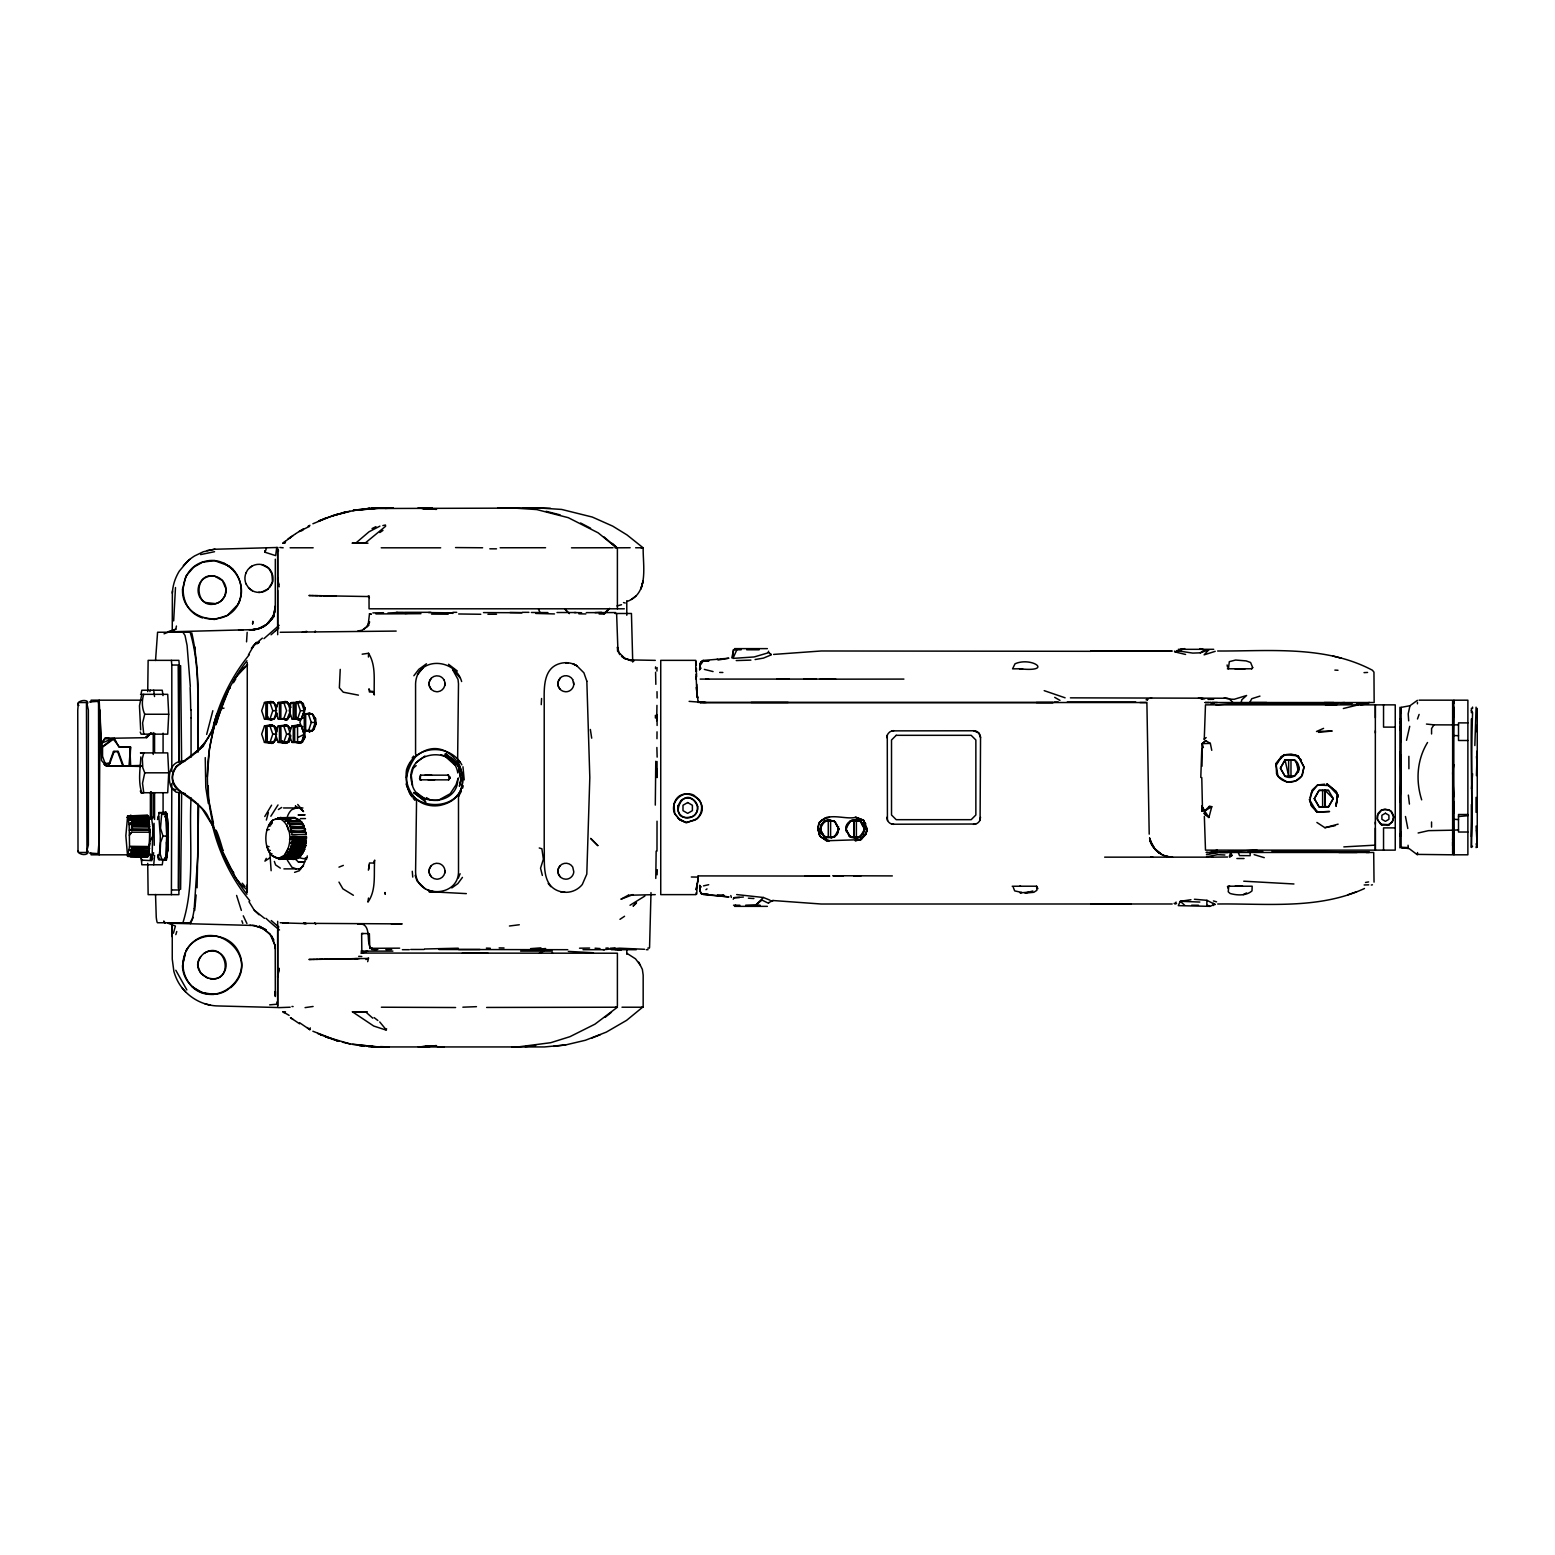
<?xml version="1.0" encoding="UTF-8"?>
<svg xmlns="http://www.w3.org/2000/svg" width="1555" height="1555" viewBox="0 0 1555 1555"><rect width="100%" height="100%" fill="white"/><g stroke="black" fill="none" stroke-linecap="round" stroke-linejoin="round"><path stroke-width="1.5" d="M102.552 747.041L101.794 743.096L104.826 738.742L114.448 738.431L102.552 747.041L102.552 756.333L105.099 763.388L104.321 764.516L105.993 765.76L141.019 766.44M150.388 818.571L150.388 792.214M150.835 818.513L150.835 792.098M198.068 804.032L197.757 856.747L194.22 908.567M247.264 884.737L247.264 892.453L247.264 662.547M277.684 921.318L277.684 1006.163L277.684 930.24M277.684 634.693L277.684 548.837L277.704 580.287L277.684 577.799M278.228 742.357L279.472 742.182L279.492 725.971L278.228 725.952L275.391 734.154L278.228 742.357L286.412 743.251L289.152 741.793L290.882 735.671M278.228 725.952L286.625 725.019L290.046 728.051L287.694 725.971L280.852 725.991L281.086 742.357L289.152 741.793L289.697 738.703L287.694 742.357L285.304 743.368L282.135 742.357L282.038 740.724L284.721 743.135M291.971 742.357L293.254 742.357L293.254 725.952L292.01 725.952L288.977 734.174L291.971 742.357L301.456 742.357L304.935 737.362L304.799 730.986L303.011 739.733M617.393 1006.163L617.393 953.215L360.838 953.06L366.999 951.116M1324.977 790.29L1324.957 806.462L1328.573 806.753L1333.257 798.609L1328.534 790.387L1319.029 790.426L1314.305 798.629L1319.048 806.773L1328.573 806.753L1333.218 798.512L1324.977 790.29L1324.957 806.792L1319.048 806.792L1314.305 798.629M1375.339 848.369L1375.339 850.138L1375.339 704.862L1375.339 717.73M1375.339 828.135L1375.339 847.825M1401.113 767.49L1401.113 755.322M1401.113 741.56L1401.113 721.403M1401.113 712.89L1401.113 707.37L1409.957 705.737L1417.402 700.333M1431.572 733.979L1431.572 728.518L1433.982 724.844L1452.642 724.902M1453.828 851.907L1453.828 849.147M1453.828 830.7L1452.642 839.195L1453.789 850.702L1452.642 851.265L1453.808 851.499C1453.536 803.546 1452.603 755.264 1453.789 707.972L1452.642 703.812L1453.808 703.132M1471.399 804.46L1471.399 847.397L1472.566 846.25M1477.25 842.791L1476.084 847.572L1477.25 846.97L1477.25 708.419M1476.414 775.595L1477.25 750.89M157.58 856.863L158.591 859.507L166.385 859.993L167.162 856.494L168.134 830.448L166.871 813.654L165.782 812.021L164.13 813.537L165.782 812.021M247.148 889.907L240.111 883.94L235.116 876.767L223.453 853.092M657.026 821.196L656.988 851.129M1375.339 822.09L1375.339 824.131M1453.828 702.86L1453.828 700.197L1467.881 700.178L1467.881 854.803L1453.828 854.803L1453.828 700.197M1471.399 718.876C1470.583 758.16 1472.585 797.462 1471.399 836.609M275.332 605.945L274.127 613.622M275.332 995.453L275.352 991.332L275.332 996.522L275.216 946.315M295.897 727.468L295.897 725.952L298.638 724.844L302.856 726.788M1453.828 854.803L1453.828 852.451M1452.642 845.92L1452.642 842.11M1476.084 707.175L1474.84 745.545M198.243 752.017C197.757 712.365 200.576 671.682 191.751 632.788M277.742 975.529L277.684 977.201L278.092 971.409M457.734 778.9C458.511 805.335 415.593 808.308 411.686 782.34C404.203 752.212 453.146 743.465 457.792 772.952M655.782 878.439L656.152 851.168M656.968 738.703L657.026 731.822M153.653 852.684L153.226 854.822L148.366 854.647L149.863 841.508L148.969 819.641M154.567 855.405L153.731 864.774M163.897 859.487L165.608 858.788L167.765 850.429L167.629 837.134L166.579 837.076L167.512 818.863L166.055 813.926M295.897 718.915L298.599 720.043L301.456 718.915L292.01 718.935L289.23 710.732L291.115 702.666L297.471 702.53L294.789 702.841L294.847 718.935L301.456 718.915L305.208 707.506L304.197 713.551M1250.181 852.47L1250.142 855.678L1239.49 855.58L1238.285 852.47M655.296 805.101L655.782 761.289M558.264 681.382L560.111 678.252A7.969 7.969 0 0 0 565.553 691.742L566.778 691.703A8.028 8.028 0 0 0 570.18 690.478A7.969 7.969 0 0 0 573.795 684.394L572.707 679.71M819.193 834.685L821.079 837.27L829.437 840.75L826.521 840.75L819.854 835.949L817.736 828.31A11.76 11.76 0 0 1 818.824 824.053C825.88 810.816 844.618 820.126 855.95 817.327L863.569 820.224L866.951 828.407L865.921 834.219L860.809 839.661L826.521 840.75L819.854 835.949L817.736 828.31M1374.037 882.132L1373.706 852.47L1230.763 852.47L1229.364 856.183L1231.968 855.503L1230.763 852.47M1202.015 766.226L1201.957 743.931M1417.421 703.832L1417.441 702.296M573.795 684.394L573.62 681.965M154.256 845.279L154.042 823.295M371.198 614.05L369.507 613.739L368.224 624.546L369.624 621.825L366.727 626.821L362.198 630.164L357.747 631.077M655.51 668.728L655.569 666.881M1194.415 899.256L1206.933 900.326L1206.836 905.36L1209.946 906.351L1214.921 904.291M271.134 870.722L269.929 853.656M277.684 977.201L279.239 968.337L277.762 975.16M459.988 761.697L457.753 761.017C486.443 823.781 375.105 815.345 415.341 757.013C451.805 724.611 487.162 795.519 439.909 805.412A29.37 29.37 0 0 1 427.858 805.062C412.444 801.739 404.047 784.517 406.555 769.667C414.33 744.806 449.764 742.785 461.854 764.885M86.963 850.235L86.458 702.53L78.411 702.53L77.75 710.032L78.003 851.11L78.411 852.47L86.458 852.47L88.363 844.968L88.363 710.032L87.099 704.337C90.909 698.953 77.458 699.4 77.867 704.668L78.897 705.445M649.562 947.423L651.001 892.609M696.796 893.97L697.068 883.765L696.97 887.244M151.749 819.193L151.399 817.327L152.857 826.91L152.215 853.015M656.696 720.704L656.949 705.387M699.964 885.903L699.808 890.976L701.713 893.989L728.984 896.924L703.56 894.572L701.208 893.6L699.789 890.218L699.653 885.242L700.858 886.933M696.135 892.784L696.018 894.417M700.858 668.125L699.653 669.466L699.847 663.519L702.724 660.486L717.477 659.262M207.359 776.723L209.4 749.18L213.774 728.012M368.438 657.026L368.554 653.275L362.159 654.189M655.841 684.336L655.588 672.265M603.748 536.747L617.296 548.371L598.17 532.84L568.275 517.679L536.747 509.574L514.102 508.057M657.085 874.785L657.279 869.673M1200.79 777.5L1201.782 748.888M449.92 778.219L448.093 775.148L449.92 778.219L448.598 779.832M152.72 854.511L151.787 860.673L141.602 860.109L141 856.63M1471.399 847.397C1472.216 802.905 1471.049 757.382 1472.566 712.618L1471.399 710.46M697.009 697.418L696.057 674.19M656.91 671.099L657.085 667.562M149.824 843.315L147.608 856.961L127.588 856.339L125.858 835.735L127.646 815.811L148.366 815.947L149.902 832.197L149.027 846.639L129.531 846.523L127.588 856.339L148.308 856.261L146.695 855.114M140.553 694.327L167.707 694.327L168.718 714.25L167.707 734.154L141.116 734.154L140.242 732.036M141.738 752.892L140.533 752.892L167.707 752.892L168.718 772.816L167.707 792.72L141.058 792.72L140.319 791.009M165.141 817.327L167.026 816.628L165.86 816.608L165.549 812.643L158.649 812.643L165.549 812.643L166.735 836.065L165.549 859.507L164.325 859.507M173.674 620.912L175.482 587.518M541.237 704.648L541.568 698.487M854.025 821.176L850.468 820.846L859.934 820.846L862.811 823.781L864.677 829.048L859.934 837.231L854.025 837.251L854.025 820.846L854.025 837.251L849.263 836.201L845.745 829.048C845.92 816.764 864.58 817.133 864.677 829.048L863.297 833.538L859.934 837.231L856.844 838.359L850.468 837.251L845.745 829.048L850.468 820.846L855.133 819.641L860.537 821.234L864.386 827.532L863.297 833.538L856.844 838.359L849.263 836.201M202.791 617.996C175.851 609.774 176.998 568.45 204.288 561.569C228.507 554.377 250.413 583.047 237.76 604.642L227.341 615.488L214.454 619.473L205.124 618.287M846.27 831.575L846.6 825.705L851.304 820.36M163.003 859.507L162.264 864.774L141.816 864.774L141 855.405M168.037 848.486L167.299 817.327M150.718 853.987L150.33 859.993L152.565 858.652L151.768 854.317M167.629 837.134L167.162 856.494L165.608 858.788L166.385 859.993L165.433 859.215M246.545 641.846L247.167 632.321M165.821 855.697L165.549 859.507L158.591 859.507M696.115 889.382L698.234 878.167M132.233 848.738L132.117 850.332L128.909 849.905L148.794 850.352L132.117 850.332L131.475 848.272L149.572 848.291L131.475 848.272M148.794 850.352L148.911 848.719M196.124 894.941L194.686 910.511M165.86 856.455L164.869 859.915L167.162 856.494M297.569 718.935L300.426 710.732L297.549 702.53L294.789 702.841M1471.438 788.851L1472.585 773.768M443.836 679.691A7.989 7.989 0 0 0 440.259 676.503L439.113 676.095A7.969 7.969 0 0 0 429.122 682.567L429.122 684.997M444.749 873.035L444.944 870.606A7.969 7.969 0 0 0 440.24 863.958L439.113 863.53A7.969 7.969 0 0 0 429.122 870.003L429.122 872.433M557.992 682.567L557.992 684.997M557.992 870.003L557.992 872.433M975.704 824.014L892.395 824.228A7.056 7.056 0 0 1 887.419 820.204L887.283 735.146M980.544 817.327L979.786 820.515M172.313 593.194L172.488 590.958M178.281 888.333L178.825 793.186M733.202 655.413L733.338 649.776L741.171 649.776M171.4 894.65L171.808 783.545M179.291 793.225L178.883 894.65L148.133 894.65L147.725 863.355M1090.658 651.312L821.234 650.981L773.613 654.422M306.354 840.905L292.651 841.022L292.437 843.082L291.699 840.905L306.354 840.905L306.005 843.082L289.91 842.966L306.141 842.966M1336.348 803.605L1336.075 806.384L1337.728 794.935L1336.27 791.631L1327.037 783.895L1337.728 794.935L1336.348 803.605L1337.728 794.935M306.005 843.082L306.199 841.022M229.946 688.36L230.082 686.902L218.497 712.637M368.399 870.159L369.487 863.006L373.414 863.025L374.697 860.129C373.55 874.046 376.563 889.985 367.932 902.114L368.477 898.051M131.65 854.453L128.482 853.812L148.503 853.229L149.319 851.382L131.223 851.363L131.825 853.229L131.223 851.363M420.666 775.168L420.122 779.813L421.308 779.852L419.597 778.511L420.472 775.148L431.649 775.148M1399.928 801.855C1400.958 785.392 1401.036 768.637 1399.928 752.328M700.469 664.763L700.839 661.827L703.482 660.428M90.598 702.219L91.123 700.178L141.194 700.178M141.213 693.141L141.816 690.226L162.264 690.226L163.003 695.59M1202.209 809.339L1201.957 811.166L1204.678 810.991L1211.773 806.715L1209.246 806.423L1204.678 810.991L1205.397 814.839L1208.896 817.502L1211.773 806.715L1209.246 806.423M695.765 671.741L695.707 660.35L660.739 660.35L660.739 894.63L695.882 894.63M1453.828 764.632L1452.642 773.01L1453.769 796.782M182.81 963.575L185.22 952.962M406.36 777.597L407.585 769.297L410.714 762.475M237.76 604.642C244.329 592.455 241.297 576.205 230.704 567.245M444.749 685.6L444.944 683.17A7.969 7.969 0 0 0 443.836 679.71M167.143 853.656L167.61 850.604M309.892 731.686L306.918 730.636L309.387 731.705L312.477 730.636C316.17 726.185 316.637 714.017 309.328 713.22L303.011 714.25L299.862 722.375L302.992 730.636L312.477 730.636L314.052 729.256L316.054 723.814L315.626 718.838L312.419 714.037L309.076 714.464M88.169 851.149C88.849 856.105 78.761 855.289 78.003 851.11M276.362 732.424L275.935 727.507L273.913 725.952L271.289 724.708L264.486 725.952L261.668 734.154L264.447 742.357L272.63 743.309L276.576 739.266L271.328 743.387L268.354 742.357M696.154 889.81L698.234 879.702M293.254 742.357L297.588 742.357L297.549 725.952L294.634 726.593L294.711 742.357M303.4 715.494L304.255 710.732L301.631 703.035M838.514 826.56L837.115 834.394L834.18 837.231L826.385 837.776L820.768 832.819L819.971 829.048L821.332 824.442L824.694 820.846L828.29 819.641L835.327 821.856L838.903 829.048L837.115 834.394L831.128 838.145M866.951 828.407L865.921 834.219L860.809 839.661L855.211 840.75L861.548 839M147.764 855.814L147.22 856.883L148.677 855.464L130.562 855.464L148.172 855.367L149.008 853.812M259.666 628.337L252.513 629.639L167.668 631.874L175.812 629.211L176.434 626.024M161.778 812.643L160.515 828.193L162.964 836.065L160.593 842.48L160.048 853.54L161.798 859.507M340.234 669.389L339.359 687.815L343.247 692.189L358.428 695.143M1324.666 784.167L1317.59 784.983L1312.595 789.687L1309.796 800.125L1311.565 805.995L1316.813 812.04L1329.467 811.516L1316.813 812.04L1309.368 799.406L1311.565 805.995L1317.901 811.924M141.777 694.327L139.464 705.834L140.669 729.878M817.697 830.487L819.33 822.44L821.973 820.029M367.155 1011.8L352.441 1011.8L373.705 1026.028L385.64 1029.935L386.651 1028.866M143.76 752.892L142.321 758.665L142.788 767.723L144.751 772.816L142.516 783.273L143.74 792.72L141.058 792.72M284.04 858.457L285.206 857.757L283.01 857.116C292.573 846.775 293.001 824.655 278.928 818.086L272.747 820.185C260.948 829.69 264.214 863.219 283.01 857.116L299.182 857.077L297.608 858.477L284.04 858.457L283.321 857.796L298.754 857.738M140.844 756.935C140.261 768.792 137.967 781.018 141.738 792.72M305.344 846.97L305.791 845.026L291.154 845.026L290.688 846.989L305.344 846.97L290.688 846.989L305.266 846.756L305.791 845.026M1406.517 740.336L1409.724 726.321M731.802 657.862L733.649 649.854M185.453 953.001L182.499 965.733C182.713 988.377 210.78 1002.839 228.779 988.844M291.601 847.242L292.068 845.298L305.616 845.279M149.902 691.586L150.33 690.226M182.557 589.909L185.959 576.03L193.734 567.167L202.48 562.21L214.415 560.616L229.44 566.078M277.159 1001.828L276.576 1004.238L269.676 1004.86M1204.542 738.411L1204.25 739.577L1205.475 704.862L1395.243 704.862L1395.243 850.138L1205.494 850.138L1204.348 816.356M193.15 917.45L190.449 923.651M1235.175 886.214L1252.164 886.214L1252.008 890.898C1246.177 896.01 1237.236 895.447 1230.141 893.503L1228.236 891.793L1228.761 886.214L1242.581 886.214M143.74 694.327C141.641 700.761 141.894 708.069 144.732 714.25L142.594 722.9L143.74 734.154M276.051 713.181L273.913 718.915L271.522 719.946L264.447 718.935L261.668 710.732L264.467 702.53L273.738 702.53L270.939 701.48L264.467 702.53M148.191 815.811L146.734 816.783M167.765 850.429L167.746 842.577M306.374 859.623L307.307 855.891M1241.143 702.53L1241.842 699.731L1246.605 695.493L1234.184 699.303L1229.694 699.128L1232.921 702.53M367.68 961.67L368.613 957.977M462.632 788.132L463.215 785.761M1419.093 700.158L1452.642 700.178L1452.642 854.803L1417.48 854.395M211.927 731.725C218.303 703.696 231.054 677.086 249.247 654.791M206.66 734.427L212.841 710.713M166.463 842.246L166.813 846.309L168.115 841.333M299.571 1022.704L309.814 1029.682L310.281 1027.874M691.314 877.001L697.923 877.078L698.234 875.912L829.729 876.068L804.771 875.893M266.352 820.049L268.354 812.565M265.886 702.53L265.866 718.604L264.447 718.935M157.502 819.543L159.407 812.643M173.402 933.233L175.404 926.061L167.785 923.145L254.554 925.497L266.158 929.89L259.199 926.08L269.987 933.875L275.138 945.732L271.561 936.032L263.767 928.568M213.793 724.163L216.825 713.978M175.832 934.633L176.765 931.503M1401.113 831.711L1399.928 835.56L1401.113 836.221L1399.928 835.735L1401.113 834.549M131.592 826.249L149.708 826.249L131.592 826.249L132.272 824.072L149.61 824.461L129.065 824.461L127.646 815.811L148.366 815.947M1409.957 705.737L1408.208 713.823L1408.694 720.84M305.732 858.263L303.75 864.463L299.318 870.722L294.575 872.355M157.949 817.327L158.843 816.394L160.282 835.871A19.301 1.672 -90 0 1 159.154 854.822L158.435 856.066L157.949 854.822M1310.01 797.462L1312.595 789.687M301.456 742.357L304.158 734.329L301.592 726.341L304.935 737.362L302.506 742.182L300.173 743.329L295.897 742.357L301.456 742.357L297.588 742.357M288.511 854.22L289.405 852.762L287.694 853.734L302.292 853.851L303.264 852.276L286.995 852.257L303.264 852.276M458.317 777.928L456.023 784.828L450.192 793.73L438.082 800.417L430.929 800.222L426.323 797.618M278.539 550.937L276.751 547.496L275.643 555.621L265.05 552.258L266.43 548.235M150.796 819.116L151.399 817.327L153.498 817.6M273.913 742.357L267.305 742.357L267.091 726.029L269.929 725.952L272.786 734.154L270.026 742.357L273.913 742.357L276.012 736.215M290.26 711.335L286.625 720.159L282.893 718.429M289.774 736.195L287.694 742.357L281.086 742.357M306.918 714.25L309.328 713.22L312.458 714.25L305.655 714.114L305.655 730.636L308.59 730.636L311.292 722.434L315.237 722.492L312.477 730.636L302.992 730.636M130.542 856.883L147.978 856.144L129.843 856.183L147.608 856.961M273.816 614.536L274.982 611.115C272.494 622.214 261.998 630.028 250.744 629.989L256.303 629.231M220.11 708.925L215.97 724.747L222.715 703.56L220.11 708.925L223.998 708.147M131.3 856.144L128.735 855.969M215.542 723.891L227.633 692.403M1417.48 718.974L1419.112 714.425M109.919 761.25L113.476 751.512L118.277 751.493L123.448 765.779L129.862 765.76L130.562 747.08L118.841 747.022L114.448 738.431M105.099 763.388L109.822 763.388L114.137 751.493M699.633 669.913L700.839 661.827M289.405 850.624L290.066 848.875L304.741 848.875L303.828 851.013L289.405 850.624L304.041 850.624M303.828 851.013L304.741 848.875L290.066 848.875M369.138 865.027L368.71 869.148M429.394 681.382L431.26 678.252M429.394 868.817L431.26 865.688M558.264 868.817L560.111 865.688A8.028 8.028 0 0 1 572.726 867.049L573.795 871.83A7.969 7.969 0 0 1 570.18 877.895A8.028 8.028 0 0 1 566.778 879.139L565.553 879.178A7.969 7.969 0 0 1 560.13 865.688M290.28 850.993L290.804 849.691L304.527 849.244M768.17 652.323L768.637 651.195M458.317 878.07L460.125 873.716M449.978 776.781L448.695 779.852L428.15 779.852M248.411 654.869L253.795 645.558L262.348 638.114M273.214 615.955L275.293 607.461L275.332 559.197M736.817 649.815L732.988 658.387L754.194 656.949L768.773 652.653M267.363 702.53L267.305 718.935L273.913 718.915L268.354 718.915L267.888 716.641M187.533 948.764C179.155 961.729 182.829 979.047 194.414 988.825C217.506 1006.299 251.171 979.397 239.178 953.196C229.946 931.212 197.116 930.046 185.959 950.883C209.536 910.997 265.536 957.88 230.548 987.794M1427.529 742.493C1416.916 759.734 1415.594 780.785 1421.678 799.853M213.074 728.654L203.277 746.147L195.833 752.581L204.502 743.193M273.214 615.955L266.566 624.488L257.061 629.289L263.475 626.898L268.898 622.641L266.702 624.391M180.613 889.382L181.624 793.186M266.274 858.341L264.933 861.14L269.831 857.855M281.96 703.035L285.07 701.402L287.694 702.53L290.921 707.428L286.314 701.538L289.677 704.162M643.109 1006.804L626.587 1020.352L606.275 1032.131L585.419 1040.256L565.67 1044.921L544.503 1046.943L378.817 1046.943L352.596 1044.416M245.982 572.881L247.556 570.082A14.034 14.034 0 0 1 251.016 566.778L252.377 565.923A14.034 14.034 0 0 1 266.216 566.331L268.063 567.633A14.928 14.928 0 0 1 271.853 572.745L272.494 582.075L268.238 588.917A14.034 14.034 0 0 1 248.606 587.829L245.982 583.825M277.315 713.259L274.73 718.507L270.9 719.81M89.665 701.946L98.004 701.363L98.548 703.851L98.762 844.968L98.004 853.637L89.549 853.054M283.904 702.316L278.209 702.53L275.449 710.732L278.209 718.935L287.694 718.915L289.794 714.853L287.694 718.915L284.837 720.043M461.388 791.203L458.492 796.471L458.511 871.228C458.9 898.187 415.302 898.712 415.593 871.208L416.565 799.328M270.026 702.53L272.766 710.713L270.026 718.915L267.305 718.935M109.219 763.213L104.321 764.516L107.878 765.779L109.822 763.388M1285.033 760.006L1288.648 775.848L1285.091 776.334L1280.348 768.131L1285.091 759.89L1294.557 759.928C1304.373 766.421 1295.704 781.757 1285.071 776.314L1280.426 768.248L1285.091 759.89L1294.557 759.928L1299.28 768.131L1298.347 771.98L1296.598 762.514M279.492 725.971L283.71 725.952L286.606 734.154L283.768 742.357L279.472 742.182M177.212 765.76C158.668 790.62 201.023 797.734 208.467 817.6A70.169 70.169 0 0 1 213.191 826.716M695.765 662.935L696.193 661.478M1299.203 767.976L1294.576 776.275L1290.98 775.653M461.641 681.537C454.993 657.804 416.682 656.191 415.574 683.772L415.574 754.02L416.857 755.438M272.3 617.743L273.544 615.527L271.27 619.415M149.863 841.508L153.051 835.812M288.258 848.35L284.39 855.231L278.287 858.671L272.144 855.814L274.788 856.786M1314.383 798.667L1319.048 790.348L1328.534 790.387M286.412 856.727L299.979 856.747L301.359 855.036L285.459 855.036L287.461 855.639L286.412 856.727L285.615 856.144L300.309 856.144M733.202 899.237L734.096 897.682L743.387 897.041M819.971 829.048L824.694 820.846L834.16 820.846L838.903 829.048L834.18 837.231L824.694 837.251L819.971 829.048L822.828 833.985M271.114 824.597L272.3 822.614L270.453 823.1M302.292 853.851L287.694 853.734L302.972 852.743M1276.227 765.274L1281.359 756.702L1284.469 754.661L1298.114 755.847L1303.906 766.809L1302.449 774.759C1297.084 784.886 1281.009 784.303 1276.577 773.554L1275.975 763.602L1281.359 756.702L1286.354 754.544L1291.117 754.078L1298.114 755.847L1304.062 767.198L1301.729 776.042L1295.626 781.057L1287.112 782.184L1277.957 776.353L1276.577 773.554M264.778 816.511L271.581 805.179M457.617 759.987L458.492 683.792L458.025 679.457L452.602 669.602M232.803 682.062L241.025 669.875L247.556 665.015M270.842 816.239L278.015 804.946M301.359 855.036L299.979 856.747M151.321 732.988L146.617 737.673L104.768 738.372L101.308 743.97L99.17 700.178M233.425 682.723L235.757 678.952M459.308 795.11L458.492 796.471L457.267 795.344M314.693 725.991L316.054 723.814L312.691 714.853M200.712 956.675C188.408 972.458 216.806 988.805 224.697 971.136A14.034 14.034 0 0 0 224.697 958.735C221.238 951.232 210.839 948.472 204.133 953.332M297.608 858.477L299.182 857.077M699.653 669.466L700.664 668.086M1245.147 668.786L1228.411 668.786L1229.325 661.672L1235.584 660.039L1246.119 660.894L1250.589 662.488L1252.689 667.581L1251.833 668.786L1234.923 668.786M239.606 601.027C228.274 631.233 179.777 620.348 182.654 588.218M295.081 859.312L296.791 858.321L295.081 859.312L278.384 858.535L293.72 859.371L292.495 859.254M462.438 877.389L457.889 883.551L451.805 887.944M269.695 587.401L271.542 584.563A14.034 14.034 0 0 0 272.63 575.175L268.782 568.275L261.726 564.582M860.809 839.661L867.146 831.284L863.569 820.224L855.95 817.327M235.174 677.902L247.401 664.86M413.863 675.745L418.8 669.369L426.459 663.791M269.015 825.005L272.747 820.185M412.172 757.926L413.688 756.08M1311.234 792.856L1317.59 784.983L1328.806 785.547L1336.27 791.631L1337.786 797.385M149.902 832.197L131.806 832.197L129.376 835.191L129.531 846.523L149.027 846.639M627.345 601.377C648.96 593.524 642.973 566.253 643.167 548.837M309.814 1029.682L307.21 1027.525M837.951 832.683L834.18 837.231L830.603 837.193L830.603 820.846L828.271 820.846L828.271 837.251M269.967 621.145L274.185 616.149L269.423 621.786M421.619 669.428L417.42 674.404L423.349 667.503M286.625 720.159L290.416 715.767M277.568 818.513L280.755 817.425L286.625 820.301L300.659 821.021L294.381 818.086L277.568 818.513L283.535 818.999M608.88 608.744L604.778 613.428L609.716 608.355M1251.62 668.786L1252.689 667.581M616.635 614.108L617.957 651.137M1389.295 824.714L1393.008 820.632L1393.61 816.336L1392.094 812.371L1388.673 809.708L1381.831 809.883L1377.322 815.423L1377.536 820.01L1381.89 825.083L1389.295 824.714L1380.626 824.208L1377.205 818.882L1378.06 813.421L1381.034 810.272L1385.038 809.008L1390.85 810.835L1393.766 817.289L1392.094 822.187L1387.293 825.452M1176.494 650.631L1192.743 653.1L1200.324 652.828L1204.717 649.815L1208.799 649.815L1204.114 654.849L1215.213 651.331M1284.469 754.661L1275.975 763.602L1277.957 776.353M314.693 631.835L315.51 631.155A24.433 5.034 -89.4 0 0 314.771 631.971M1176.066 902.094L1175.016 903.96M130.795 815.112L129.901 815.889L147.492 815.092M770.017 900.17L763.35 897.488L756.002 904.777L745.72 905.204M183.315 565.592L189.71 559.392M195.833 752.581L197.952 750.599M603.904 613.661L608.374 609.463M263.942 638.658L279.123 625.324M148.172 855.367L128.307 854.764L131.475 855.367M130.639 816.919L148.055 816.258L130.639 816.919L148.911 817.697L148.055 816.258M416.176 765.604L413.086 768.384L411.259 775.498L412.561 785.314M1204.464 739.091L1206.155 737.575M130.795 817.697L148.23 817.036M285.012 543.2L282.952 543.2L285.168 541.393L285.401 542.384M364.181 629.036L368.924 624.916L366.727 626.821M699.789 664.704L702.491 662.391M382.86 525.571L385.446 525.007L385.601 526.29L365.017 543.2L352.091 543.181L355.667 543.2L369.021 531.791L379.906 526.134M770.95 901.142L773.107 900.481L768.831 902.561M203.277 746.147L175.734 767.373M517.873 1046.943L550.723 1042.705L569.985 1036.66L594.924 1024.181L617.393 1007.232L615.547 1007.232M357.786 923.923C374.25 921.94 364.103 947.306 372.403 948.278M101.93 747.041L112.912 738.625L119.521 747.041L130.562 747.08L129.007 765.779L139.814 765.488M275.76 630.553L278.85 628.026M605.089 1017.378L611.465 1012.247M1211.753 750.326L1210.334 743.387L1205.766 740.705L1202.112 743.659L1203.395 747.566M145.606 737.128L150.796 732.988L146.617 737.673M282.952 543.2L290.396 537.389M416.274 762.63L424.865 756.022M1229.675 857.252L1231.968 855.503M631.369 599.394L635.995 595.915M1205.766 740.705L1202.112 743.659L1210.334 743.387M289.385 538.166L295.489 533.832M99.17 854.822L100.025 710.032L101.503 760.434L105.993 765.76L141.427 765.779M287.733 539.391L290.493 537.33M299.007 869.323L303.478 866.018M265.983 624.954L260.346 628.084M268.432 588.742L261.726 592.125M707.02 888.916L705.931 889.674M290.182 537.544L293.02 535.523M630.008 905.263L644.859 896.049M379.867 532.529L382.977 530.391M365.969 959.552L367.991 958.172M819.33 822.44L826.988 817.327M619.959 919.335L624.566 916.264M1211.52 851.09L1217.04 851.382L1209.557 852.47M287.967 823.567L302.661 823.567L287.967 823.567L287.85 821.701L301.398 821.681L302.35 823.042M132.02 820.768L149.358 821.254L132.02 820.768L132.136 822.284L130.27 822.77L149.494 822.77L132.136 822.284M278.403 809.533L281.63 807.473M275.682 728.965L273.913 725.952L268.354 725.952L271.289 724.708L275.935 727.507L277.043 731.744M295.839 533.598L303.594 528.739M164.713 816.394L166.56 815.248L165.005 814.567M369.779 948.336L399.635 948.161M309.931 525.279L308.182 526.193L309.29 526.426M309.387 731.705L314.052 729.256M302.311 632.205L306.704 631.369L305.946 632.321M1229.713 886.214L1227.478 886.408L1228.217 888.488M1211.17 704.065L1213.891 703.365M361.81 953.215L367.602 951.116M1243.261 894.63L1246.546 892.939M298.502 737.206L304.158 734.329M296.305 717.613L298.599 720.043L303.517 717.594M204.58 953.021C226.136 939.92 235.097 982.06 210.081 978.853M372.053 528.564L375.96 526.659M289.735 824.694L289.638 826.774C309.698 828.718 308.084 822.653 289.735 824.694L290.493 826.346L304.275 826.774M312.885 523.763L332.284 515.813L355.104 510.157M539.313 953.215L543.881 951.116M628.492 895.077L620.912 899.237L633.099 894.572M175.812 629.211L164.053 633.818M703.501 885.884L708.691 884.698M1323.577 728.362L1316.521 731.472L1332.168 731.005L1318.64 732.366M321.788 519.739L318.406 521.178M275.274 819.019L291.057 819.038M286.625 820.301L284.934 821.021L289.424 821.021M101.794 743.096L111.902 738.858M309.523 526.348L299.124 531.48L302.856 530.255M1216.01 704.881C1258.306 701.169 1301.904 705.853 1344.57 702.53M1217.701 903.999C1266.586 903.377 1318.582 909.733 1364.474 888.508M338.971 867.146L343.344 865.396M591.619 1038.137L600.405 1034.678M182.907 922.756C195.269 883.512 188.835 838.903 191.071 797.871M824.461 818.474L829.437 817.327M325.189 518.359L342.353 512.858M128.599 816.161L148.561 816.317L128.015 816.317L131.184 815.636M313.099 1006.474L305.072 1007.621M278.598 1007.64L290.163 1007.212M1146.074 699.75L1148.368 698.934M1200.324 652.828L1208.799 649.815M1348.01 894.708L1356.699 891.715M290.843 830.487L291.213 828.29L290.843 830.487C310.553 832.858 310.067 826.113 291.213 828.29M1149.203 834.141L1146.89 702.53L699.867 702.53L1053.104 702.53L1036.33 702.53M278.209 718.935L283.71 718.935L286.606 710.732L283.807 702.53L280.852 702.549L280.852 718.915L283.71 718.935L280.852 718.915M1259.958 696.115L1251.794 698.7L1249.637 702.53L1266.781 702.53M332.284 515.813L349.875 511.128M292.01 725.952L299.687 724.786M335.608 514.744L337.299 514.239M1360.314 704.881L1368.108 703.735M1177.329 651.001L1182.092 649.582M108.617 737.673L104.768 738.372M617.024 605.945L621.514 604.72M1231.774 852.47L1218.226 852.49L1206.447 854.706M1019.711 886.214L1036.582 886.214L1036.893 890.296L1033.822 892.298L1024.998 893.114L1032.85 890.996M1316.891 822.459L1324.918 827.707L1338.116 824.15M1213.133 851.246L1217.332 850.138M717.982 660.02L728.867 658.212L721.442 658.873M1343.345 708.516L1358.195 704.862M346.279 511.906L342.703 512.761L347.445 511.634M397.516 612.514L387.914 613.039M286.295 858.321L280.891 858.613L296.286 859.001M268.86 826.21L270.551 825.822M294.634 726.593L297.471 725.952L293.254 725.952M739.577 897.488L734.096 897.682M1418.121 832.994L1428.52 830.642L1452.642 830.195M720.315 895.952L723.911 895.194L717.38 894.844M200.614 554.591L214.551 551.695M622 1007.212L643.167 1007.232M1324.918 827.707L1335.22 825.647M1178.282 649.349L1213.697 649.31M1371.277 885.028L1372.443 884.795M207.087 550.567L215.018 549.207M126.927 817.386L130.056 816.783M132.447 827.921L131.223 828.154L149.144 827.921L149.844 830.137L129.318 830.156L129.065 824.461L132.272 824.072L132.369 825.861M824.694 837.251L828.271 836.571M352.441 1011.8L366.63 1011.8M1365.523 882.463L1368.614 881.918M755.108 659.534L763.466 658.095L771.183 654.888L770.755 653.78M357.106 509.826L353.471 510.429L378.468 508.057L357.106 509.826L369.779 508.427L362.956 509.049M421.794 1046.943L429.685 1046.729L418.256 1046.943L435.925 1045.679L430.774 1046.282L434.564 1045.854M352.596 510.584L380.431 508.057M300.387 818.591L305.48 818.571M1190.936 899.723L1180.264 901.297L1178.282 905.632L1209.946 906.351M372.85 612.903L383.541 612.709M1356.563 703.735L1369.78 702.53M701.713 893.989L703.987 893.678M278.228 817.775L294.4 817.444L300.173 820.301M644.586 949.289L619.512 948.181L605.711 949.502M250.744 629.989L254.495 629.503L252.513 629.639M428.15 1046.496L425.156 1046.709L435.342 1045.757M1180.614 649.154L1184.735 648.629M509.437 926.003L519.292 924.759M428.558 1046.457L436.469 1045.64L419.053 1046.943M296.266 807.959L291.757 809.708A18.66 10.943 -89.8 0 0 287.383 816.608M973.527 824.364L975.354 824.131A7.056 7.056 0 0 0 980.097 819.854L980.544 737.148A7.056 7.056 0 0 0 974.985 730.772L892.045 730.869M267.052 829.845L269.229 829.593M553.716 1046.36L565.67 1044.921M1256.965 850.138L1213.367 852.47M1206.544 856.805L1217.429 854.686L1224.893 854.997M1325.482 704.881L1336.775 704.881M618.326 950.26L621.223 949.95M525.124 1046.632L535.736 1045.543M353.665 1012.091L356.464 1011.8M433.437 1046.01L436.45 1045.699M717.088 659.301L723.269 658.679M1150.37 697.962L1151.594 697.845M628.803 895.252L655.258 894.63M1230.646 699.633L1224.271 697.845M614.983 949.561L619.395 949.697M535.27 949.483L545.63 948.531M164.986 857.874L166.56 857.738M412.814 795.266L411.103 795.402L409.49 792.72L406.088 784.05M280.23 632.282L396.175 631.077M1458.512 816.53L1467.881 815.714M540.946 947.87L530.566 948.647M703.832 661.225L708.555 660.836M405.058 613.506L408.926 613.195M1028.399 892.201L1020.041 892.862L1021.771 892.434L1014.676 890.898L1013.219 887.186M424.612 948.997L458.259 948.2M418.917 1046.943L432.737 1046.107M617.393 1007.232L486.618 1007.446M610.26 948.239L615.022 947.889L611.368 949.697L636.267 949.697M269.656 702.432L268.354 702.53L273.738 702.53M366.961 508.699L375.396 508.135M476.471 1006.668L462.865 1007.193M271.328 743.387L272.63 743.309M605.867 948.142L608.199 947.986M368.185 508.524L540.363 508.057L561.666 509.437L592.3 517.057L612.748 526.154L626.995 534.92L643.051 547.749L635.626 547.768M604.448 614.07L599.122 613.972M704.687 661.03L709.022 660.758M1205.397 814.839L1203.726 813.187M1202.559 698.992L1199.527 697.845L1204.717 698.875M1453.828 830.156L1458.512 829.884M1364.027 672.635L1367.564 672.44M1343.831 846.892L1375.339 845.143M278.209 702.53L287.694 702.53L290.28 710.13M292.01 718.935L296.091 718.935L296.091 702.53M371.723 508.291L380.159 508.057M1227.4 668.825L1228.392 668.786M1199.819 902.056L1180.264 901.297L1184.716 905.302M595.021 612.612L601.591 612.32M856.377 821.001L859.934 820.846L864.677 829.048L862.209 824.772M1211.831 857.155L1227.634 857.019M113.476 751.512L118.277 751.493M304.761 814.723L298.094 814.995L304.897 814.976M292.709 837.154L306.393 836.648L291.057 836.648C295.314 835.132 309.231 839.603 306.238 836.629M423.407 1046.807L428.266 1046.632L419.597 1046.943M500.166 547.768L545.552 547.729M1352.053 703.365L1340.682 703.657M1364.143 884.97L1368.75 884.834M736.234 660.564L750.909 660.117M291.115 702.666L301.417 702.53L303.283 703.657L304.547 707.855M272.766 710.713L276.673 710.596M642.915 547.768L641.068 547.788M258.538 592.397L260.132 592.358M1012.208 886.253L1020.508 886.214M579.529 948.2L589.578 948.045M277.937 547.477L214.279 549.265L203.316 551.753L194.628 555.932A47.233 47.233 0 0 0 187.766 561.063L179.291 571.132A49.896 49.896 0 0 0 174.49 581.473A49.76 49.76 0 0 0 172.372 592.377L172.255 632.244M184.812 761.445C169.748 759.112 166.21 778.2 171.925 788.599L176.084 792.136L185.201 793.555M1248.237 851.848L1262.777 851.479M595.06 948.2L599.997 948.55M238.576 630.008L243.008 629.892M249.014 629.736L250.374 629.697M458.667 613.972L480.787 614.264M630.144 547.729L617.763 547.807M267.091 726.029L273.913 725.952L276.012 732.113M374.075 949.561L377.807 949.464M264.447 742.357L268.548 742.357M385.834 949.619L391.646 949.502M437.752 1046.943L444.361 1046.807L437.499 1046.943M571.501 547.827L613.059 547.729M615.644 612.573L586.313 612.631M314.635 959.377L312.555 959.416M311.583 959.435L308.92 959.474L359.186 958.599M323.168 959.241L319.261 959.299M367.019 958.463L328.921 959.143M315.723 959.357L318.056 959.318M324.548 959.202L327.425 959.163M354.773 958.677L357.32 958.638M1217.643 651.001L1218.304 651.001C1269.735 651.273 1325.132 645.17 1372.404 670.224L1373.959 672.149L1374.154 702.53L1205.047 702.53L1208.838 702.53M835.715 679.088L700.197 679.088M820.029 679.185L903.902 679.088M1208.002 699.4L1213.658 699.322M733.532 905.224L735.671 905.243M547.943 612.592L531.382 612.476M830.603 820.885L834.16 820.846M364.337 951.913L361.829 951.116L361.635 933.544L363.287 933.544M376.718 949.483L371.548 949.483M803.741 679.088L815.967 678.991M280.852 725.991L283.807 725.952M576.089 612.534L557.001 612.514M1453.828 724.883L1458.512 724.844M697.923 877.078L698.234 875.912L698.234 880.188M458.57 949.522L479.97 949.483M290.124 547.788L313.158 547.788M1036.602 886.214L1037.904 888.683M438.938 949.502L567.75 949.697M482.614 547.768L455.537 547.574M487.92 614.264L496.512 614.244M391.355 923.923L402.142 923.903L303.517 923.32M641.826 1007.232L642.895 1007.232M517.621 508.077L497.658 508.057M381.228 547.807L440.668 547.807M614.964 547.768L617.296 548.371M431.551 614.108L448.19 614.206M776.8 679.088L789.357 679.088M704.532 702.53L689.118 701.363M1146.424 702.53L1139.932 702.53M1209.809 702.53L1210.84 702.53M264.486 725.952L268.548 725.952M1319.048 806.773L1328.573 806.753M1467.881 832.022L1458.512 832.022L1458.512 814.509L1467.881 814.509M859.934 837.231L850.468 837.251L845.745 829.048M1208.041 852.47L1206.097 852.47L1218.226 852.49M1338.894 852.47L1357.068 852.47M1090.677 904.019L1130.932 903.941M355.667 543.2L367.971 543.2M496.492 548.837L489.825 548.818M624.352 608.802L369.06 608.802L369.021 595.759M396.389 612.32L403.522 612.32M404.514 612.32L430.91 612.32M452.894 612.32L456.723 612.32M522.48 612.32L528.894 612.32M375.941 613.933L420.939 613.681M615.002 613.486L631.447 613.486L632.73 662.08M734.524 648.629L767.373 648.629M1090.658 651.001L1172.178 651.04L1090.677 650.981L1130.932 651.059M171.4 660.35L171.808 665.035L179.291 665.035L179.291 761.775M1019.575 668.786C1054.426 672.557 1031.762 656.365 1015.007 663.81L1012.577 668.844L1022.587 668.786M372.403 691.994L369.429 691.994L368.943 688.807L370.168 691.236L372.967 691.431L374.327 694.949C373.569 680.973 376.388 665.793 368.554 653.275M1070.404 697.845L1227.925 698.253M1067.235 702.024L1135.733 702.024M297.549 702.53L301.417 702.53L299.959 701.441L295.897 702.53L299.959 701.441L303.283 703.657M1212.2 702.53L1217.39 702.53M300.426 710.732L304.255 710.732M144.732 714.25L168.718 714.25M303.011 714.25L312.458 714.25M295.897 725.952L301.456 725.952L297.549 725.952M1395.243 727.118L1383.542 727.118L1383.542 704.862M286.606 734.154L290.474 734.154M1467.881 740.491L1458.512 740.491L1458.512 722.881L1467.881 722.9M107.878 765.779L123.448 765.779M129.007 765.779L140.047 765.779M144.751 772.816L168.718 772.816M425.079 775.148L448.656 775.168M283.496 807.959L302.933 807.959M148.405 818.124L128.521 818.669L148.405 818.124L149.222 819.874L128.676 819.874L148.561 819.291M1395.243 827.882L1383.542 827.882L1383.542 850.138M290.299 828.582L304.955 828.582M149.202 829.884L129.318 830.156L129.376 835.191L131.806 832.197M305.752 832.333L290.338 831.789L305.946 832.489L306.218 834.53L291.582 834.53L292.204 832.333L305.752 832.333L306.218 834.53M162.964 836.065L166.735 836.065M131.961 851.946L148.658 851.926M1219.645 852.47L1227.731 852.47M131.067 852.665L140.125 852.665M1366.126 852.47L1369.216 852.47M129.298 854.822L91.123 854.822L90.598 852.781M1104.653 857.155L1212.57 857.155M283.321 857.796L289.619 857.796M293.837 857.796L298.035 857.796M294.77 858.593L298.249 861.839L304.916 861.839M283.924 868.876L300.737 868.876M892.337 875.912L832.858 875.737L843.393 875.912M171.808 889.965L179.291 889.965M1172.178 903.98L821.234 904.019L772.952 900.52M735.36 905.243L739.888 905.243M734.524 906.351L767.373 906.351M361.635 933.544L368.807 933.544M410.714 949.464L424.146 949.464M402.395 949.697L409.295 949.697M583.008 949.697L604.759 949.697M603.185 949.697L604.545 949.697M646.316 949.697L648.046 949.697M361.032 951.116L392.89 951.116M520.614 951.116L552.355 951.116M462.243 953.234L487.978 953.215M284.137 1012.771L282.952 1011.8L285.479 1011.8M523.024 508.057L550.451 508.291M283.166 547.788L279.842 547.477M483.488 612.592L521.741 612.728M428.539 612.573L451.786 612.864M746.711 649.776L759.151 649.796M655.296 660.37L629.794 659.903L634.051 660.836L626.84 659.106L631.427 660.875M705.659 679.088L708.633 679.088M1054.29 702.063L1058.255 702.063M1324.238 702.53L1333.782 702.549M283.807 702.53L287.694 702.53M434.545 779.852L420.122 779.813L419.597 778.511M1236.866 858.516L1244.058 858.535M853.734 875.912L860.984 875.912M1191.674 905.224L1198.497 905.243M511.867 1046.923L516.357 1046.943M272.786 734.154L276.712 734.154M304.139 923.612L306.627 923.631M551.811 953.215L552.803 953.215M578.888 613.836L585.788 613.953M455.596 1007.523L381.364 1007.212M376.018 1046.787L349.875 1043.871L325.189 1036.641L328.63 1037.924M509.962 612.476L522.383 612.631M824.694 820.846L828.271 820.885M298.249 861.839L302.7 861.917M310.65 595.565L308.92 595.526L368.807 596.556M313.566 595.604L311.583 595.565M318.036 595.682L314.635 595.623M321.807 595.74L319.261 595.701M332.031 595.915L323.148 595.759M333.645 595.934L336.133 595.993M719.673 672.421L722.861 672.479M1408.053 845.24L1408.325 847.65L1401.113 847.533L1401.113 707.37M419.014 508.057L435.536 509.224L418.198 508.057L428.305 508.329L419.325 508.057M1408.325 847.65L1401.113 847.494L1409.258 848.68L1417.383 854.784M499.136 947.889L504.053 947.986M418.198 508.057L436.547 509.399M375.396 1046.865L368.185 1046.476L378.429 1046.943M420.317 508.096L426.536 508.368L418.878 508.057L435.925 509.301M574.339 612.553L581.609 612.728M423.601 508.057L431.687 508.252L424.204 508.057M593.427 952.749L568.352 951.388M418.936 508.057L434.175 509.088L418.664 508.057L424.943 508.291L423.252 508.213M249.791 925.283L251.074 925.322M277.995 1007.523L217.875 1005.949C201.625 1005.657 186.036 996.172 178.164 981.963A49.877 49.877 0 0 1 173.868 971.389L172.255 959.124L172.255 925.167M427.003 508.057L432.271 508.213L427.295 508.057M1271.951 851.188L1369.178 852.023M283.146 922.912L305.713 923.573M185.822 923.203L168.776 922.718M379.187 1046.787L384.338 1046.943M383.385 1046.943L371.723 1046.709L379.303 1046.943M380.431 1046.943L371.373 1046.69L378.468 1046.943M1453.828 735.534L1458.512 735.709M380.47 1046.593L389.333 1046.943M288.355 923.087L280.23 922.718M282.757 922.873L288.18 923.087M535.775 613.448L554.494 613.933M486.385 948.084L490.33 948.258M305.655 714.114L308.493 714.25L311.292 722.434M1170.215 857.058L1172.587 857.155C1162.304 857.31 1153.052 850.002 1149.903 840.361C1152.994 849.827 1161.877 856.98 1171.926 857.155L1166.872 856.455M466.344 893.62L428.908 891.656L434.953 892.22M252.513 925.361L262.795 928.024M1334.87 670.108L1338 670.263M1293.935 883.979L1243.747 881.199M358.68 956.344L361.79 956.5M736.662 894.572L763.35 897.488M424.068 508.252L435.342 509.243M748.402 898.187L753.883 898.537M1453.828 819.252L1458.512 819.582M704.337 669.389L713.065 671.566M701.208 893.6L708.147 894.125M973.527 730.636L978.873 733.085L980.544 737.673M893.872 824.364L891.695 824.014M291.951 1006.474L293.098 1006.571M303.536 923.087L305.752 923.262M428.558 508.543L434.175 509.088M1199.916 697.981L1198.497 697.845L1202.734 699.128M1426.46 724.066L1433.982 724.844M296.266 868.876L291.932 867.262L287.364 860.245M362.704 1045.912L358.972 1045.427L364.434 1046.126M1169.593 856.961L1171.343 857.155L1166.639 856.377M1174.064 903.358L1176.552 903.63M760.123 905.243L756.002 904.777L761.989 900.092L768.637 903.338M446.926 612.689L453.01 613.37M265.866 718.604L268.548 718.935M278.928 859.235L280.172 859.39M269.073 846.659L266.896 846.328L269.734 853.248L272.028 853.812M855.211 817.327L863.239 820.476L865.843 823.897M1185.571 654.461L1174.666 651.837M213.618 994.423L201.936 992.518L192.101 986.686M685.813 822.517L695.124 820.088C701.772 815.675 703.638 806.462 699.303 799.795L693.744 795.13C682.412 789.532 669.428 802.361 674.715 813.79L679.924 819.893L685.813 822.517L678.116 818.222M349.992 1043.891L342.353 1042.142M702.86 701.869L706.067 702.53M647.832 948.103L649.485 948.025M1199.916 648.629L1203.22 649.329M268.451 850.041L270.337 850.488M369.507 613.739L371.042 614.283M623.497 602.582L625.266 603.01M204.91 1003.791L210.547 1005.21M546.077 511.284L560.13 514.88M1341.46 658.27L1333.121 656.054M427.295 889.985L436.158 892.298M1065.097 697.806L1044.202 690.653M1213.405 900.909L1216.574 901.842M1254.127 854.647L1264.273 857.66M539.255 847.98L541.879 848.758L543.375 859.196L540.537 868.195L542.345 875.426M335.608 1040.256L339.145 1041.286M332.284 1039.187L337.591 1040.839L312.885 1031.237M835.327 821.856L828.29 819.641L821.332 824.442L820.768 832.819L826.385 837.776M440.823 754.758L444.749 755.983L454.585 764.768M268.354 718.915L271.522 719.946M284.526 724.941L287.694 725.971L289.774 732.113M270.939 724.922L273.913 725.952M332.109 1039.129L317.628 1033.472M299.357 857.738L303.419 858.671A20.234 11.915 89.7 0 0 306.763 857.621M172.022 788.463L175.793 789.921M629.483 660.117L623.691 657.843L621.436 656.152L625.44 658.97L618.132 651.817M322.332 1035.455L320.291 1034.619L321.788 1035.261M282.952 1011.8L289.113 1015.357M272.475 701.655L276.984 706.514L274.088 703.035L276.032 708.711M207.729 978.328L200.712 973.197L198.126 966.802M1206.933 900.326L1215.233 904.544M182.907 632.244L185.006 635.412L187.086 645.442L190.313 686.396M141.602 860.109L142.613 860.595M626.957 953.351L635.509 958.832L640.194 965.014M580.579 523.005L590.608 528.214M1054.698 697.359L1059.985 700.391M1174.433 651.117L1175.463 651.739M252.377 590.783L248.586 587.848M353.393 895.272L342.897 888.838L338.971 882.093M458.239 765.429L458.57 766.634L452.699 758.976L444.924 754.039L453.263 759.909L458.57 766.634L460.824 779.638L459.425 786.286L460.96 779.813L458.239 765.429L446.227 753.631M415.185 798.007L411.103 795.402L412.114 796.976M448.52 664.277L457.326 671.021M248.975 901.667L254.243 910.18L264.506 918.344M280.328 868.118L275.604 864.93L274.341 861.412M299.59 1023.812L290.416 1017.611L293.02 1019.477M1161.157 854.181L1155.035 849.244L1149.884 840.322L1155.035 849.244M224.095 563.24L233.211 569.538M164.577 922.756L163.878 921.26L165.16 923.067M1380.626 824.208L1381.89 825.083M1207.749 905.302L1209.246 906.351M1161.41 854.317L1154.024 848.039L1159.505 853.17M416.351 792.584L425.778 799.348M425.001 800.786L413.591 792.525L425.915 802.088M374.114 1017.592L377.865 1020.508M278.85 926.974L275.76 924.448A191.421 191.421 0 0 1 271.25 920.541M1295.509 755.089L1301.38 759.967M296.5 717.535L299.182 719.771M425.156 888.819L417.012 880.946L415.146 875.329M372.753 1018.175L365.736 1011.955M367.952 596.304L369.429 597.625M299.026 807.453L303.536 811.593M1327.037 783.895L1328.806 785.547M612.437 543.395L617.063 547.749M147.647 816.686L147.103 815.481L147.822 816.161M254.243 910.18L259.005 914.768M564.795 609.016L569.402 613.642M314.771 923.165L315.918 923.923A23.344 4.859 90 0 1 314.693 923.145M379.731 1021.946L386.398 1030.071M315.626 718.838L314.304 717.38L315.062 721.85M182.168 987.989L185.512 991.798M414.991 800.359L413.28 798.415M452.563 669.175L459.93 677.708M180.613 665.618L181.624 761.814M242.211 883.201L245.087 886.544M564.795 608.86L567.633 612.145M249.811 900.831L242.133 890.898A186.853 186.853 0 0 1 229.732 870.936A185.803 185.803 0 0 1 222.132 855.036L219.935 849.594A188.505 188.505 0 0 1 214.376 832.858A186.425 186.425 0 0 1 211.538 821.448M1399.928 722.336L1401.113 723.755L1399.928 729.742L1401.113 731.278M237.39 880.188L241.958 885.709M560.111 689.312L558.264 686.183M431.26 689.312L429.394 686.183M560.111 876.748L558.264 873.618M431.26 876.748L429.394 873.618M769.414 652.964L770.833 654.694M548.176 883.415L550.8 886.642M297.724 804.46L303.128 811.088M1201.957 811.166L1201.782 806.248L1208.896 817.502M700.061 886L700.858 886.991M153.731 690.226L154.528 696.543M302.661 823.567L301.398 821.681M1452.642 849.108L1453.789 850.702M287.85 821.701L288.802 823.023M186.853 989.913L175.812 970.262M698.176 701.363L698.234 702.53L696.232 687.485M1452.642 811.477L1453.828 813.246L1453.789 801.486M163.878 921.26L164.597 922.368M271.561 936.032L273.894 940.095M315.237 722.492L316.054 723.814M1201.782 806.248L1204.678 810.991M233.775 872.822L228.527 865.727L223.473 855.017M836.124 824.228L838.903 829.048M697.962 697.787L697.165 695.571M409.49 792.72L410.248 794.158M167.337 835.113L168.445 837.251L167.007 834.024M1452.642 839.195L1453.808 841.488M638.775 962.176L642.371 969.387L643.167 975.082L643.167 1006.474M213.113 826.444L202.461 809.28A70.869 70.869 0 0 0 197.796 804.246A70.169 70.169 0 0 0 184.19 793.866L178.417 790.309A16.444 16.444 0 0 1 174.063 784.983A16.561 16.561 0 0 1 172.819 781.776A16.133 16.133 0 0 1 172.275 776.742A16.444 16.444 0 0 1 178.397 764.613L183.995 761.25A70.267 70.267 0 0 0 195.289 753.087A70.869 70.869 0 0 0 202.461 745.72L208.467 737.4A69.839 69.839 0 0 0 213.21 728.284L215.853 721.112A191.246 191.246 0 0 1 225.32 696.465L222.89 701.908A191.926 191.926 0 0 0 213.307 730.189A192.159 192.159 0 0 0 213.327 824.85A191.595 191.595 0 0 0 222.89 853.092A193.5 193.5 0 0 0 230.082 868.098M538.516 609.288L540.246 612.942M1152.313 845.434L1149.612 838.126M303.283 824.694L304.061 826.346M243.26 915.798L246.915 923.495M619.648 654.597L617.413 647.113L617.588 651.234M1151.477 843.801L1149.592 838.028M213.21 826.716L215.853 833.888M168.134 830.448L165.18 812.021L166.871 813.654L167.823 824.714L166.813 846.309M1476.084 843.84L1477.25 846.97L1476.084 826.074M117.597 751.532L122.748 765.779M241.861 920.774L242.774 923.359M887.594 820.515L886.836 817.327M286.567 824.597L288.569 830.584M214.687 830.467L218.4 842.013M236.613 895.447L241.355 910.394M158.182 855.211L159.426 859.507M730.811 895.544L731.355 897.429M304.761 828.29L305.305 830.176M213.463 823.489L208.584 799.173L208.234 785.761M278.714 584.738L277.704 579.257M194.667 646.608L195.25 648.999M279.161 586.799L277.704 578.829M1405.467 816.511L1407.819 828.504M1227.109 664.957L1227.498 667.037M164.111 812.643L164.402 814.276M462.962 766.771L464.206 779.871M208.331 803.469L205.785 787.471L205.241 757.615M590.356 729.47L591.697 738.178M264.817 550.664L265.05 552.258M1476.356 725.427L1477.25 732.075M1147.182 698.681L1147.396 700.43M275.021 944.993L275.332 948.783M1408.363 795.091L1409.433 804.091M1476.55 830.078L1477.25 836.376M695.921 676.775L696.193 679.321M1476.453 756.527L1477.25 764.904M178.203 666.24L178.825 761.814M179.291 665.035L178.883 660.35L148.133 660.35L147.725 691.645M148.697 820.768L148.833 822.265M412.269 871.286L412.755 877.078M1213.328 903.28L1213.483 905.515M148.95 824.072L149.047 825.861M129.881 748.538L130.639 765.118M369.371 933.719L369.779 948.472M696.193 661.497L696.31 665.423M697.068 694.793L696.796 684.297M656.871 747.489L657.143 757.13M696.387 668.261L696.485 672.09M696.504 673.121L696.601 676.853M1201.782 777.558L1202.462 808.25M1375.339 732.91L1375.339 730.792M733.221 654.616L733.241 656.327M657.007 691.664L657.104 698.001M655.374 715.3L655.413 718.06M656.968 768.695L657.046 777.578M657.026 714.561L657.104 725.466M1408.869 756.333L1408.908 768.753M191.051 717.905L191.071 757.13M172.197 923.767L172.255 936.771M1453.789 710.149L1453.808 716.661M1417.519 852.548L1417.519 853.948M1476.064 797.346L1476.084 812.371M1472.566 707.078L1472.566 708.536M1431.552 821.992L1431.572 827.105M277.684 590.356L277.684 626.646M198.612 806.131L197.077 887.788M1471.399 708.283L1471.399 712.715M1399.928 707.331L1399.928 847.864M1322.625 790.387L1322.625 806.792M1290.98 759.928L1290.98 776.334L1288.648 776.334L1288.648 759.928M856.377 820.846L856.377 837.251M657.046 761.503L657.046 776.8M626.782 600.735L626.782 615.255M626.782 949.425L626.782 954.265M617.393 548.837L617.393 608.802M304.275 714.25L304.275 730.558M293.254 702.53L293.254 718.857M279.472 702.685L279.472 718.507M265.711 725.971L265.711 742.338M198.068 750.871C196.513 711.607 201.489 669.991 190.138 632.244L157.58 632.244L155.539 660.486M171.808 665.035L171.808 771.455M163.081 733.163L163.081 752.328M163.081 793.089L163.081 814.645M155.539 894.514L156.239 917.042A23.714 2.06 90 0 0 157.58 922.756L190.099 922.756L192.237 918.85A93.825 8.28 89.9 0 0 194.239 908.625M154.567 733.163L154.567 752.328M154.567 793.089L154.567 819.446M153.226 732.58L153.226 754.428M153.226 793.283L153.226 817.561M151.36 791.942L151.36 818.105M751.182 702.432A242.599 1.166 0 0 1 788.152 702.432M886.836 737.673A7.036 7.036 0 0 1 893.872 730.636M560.053 678.135A8.028 8.028 0 0 1 572.726 679.613M429.122 682.567A7.969 7.969 0 0 0 436.683 691.742L437.907 691.703A7.989 7.989 0 0 0 444.944 683.17M429.122 870.003A7.969 7.969 0 0 0 436.683 879.178L437.907 879.139A7.989 7.989 0 0 0 444.944 870.606M246.934 894.261A192.159 192.159 0 0 1 222.87 853.054M225.32 696.504A192.159 192.159 0 0 1 246.934 660.758M223.045 853.345A191.421 191.421 0 0 1 217.389 838.437M216.767 836.551A191.421 191.421 0 0 1 216.009 834.121M271.036 634.79A191.246 191.246 0 0 1 275.546 630.864M246.02 583.805A14.034 14.034 0 0 1 246.02 572.901M249.733 567.731A13.937 13.937 0 0 1 252.377 565.923M190.118 687.427A93.844 8.028 90 0 1 190.721 710.227M191.012 709.663A93.475 7.483 89.9 0 1 191.109 717.846M279.511 929.987A186.542 186.542 0 0 1 265.963 918.325M198.185 966.782A14.034 14.034 0 0 1 204.619 953.04M586.838 681.187L589.812 777.5L586.799 874.104L582.289 884.503A21.109 21.109 0 0 1 562.074 891.967C541.159 887.788 544.794 863.958 544.211 847.98L544.211 707.02C544.425 691.275 541.276 666.862 562.152 663.033A21.012 21.012 0 0 1 576.808 665.734L583.903 672.81L586.838 681.187M697.554 806.287L697.495 809.766A9.971 9.971 0 0 1 693.064 816.356C663.907 825.394 684.55 778.627 697.554 806.287M1044.28 881.529L1044.28 881.529M252.785 621.436L252.629 623.866L252.785 621.436M226.136 589.267L224.931 595.798L221.879 600.152A14.131 14.131 0 0 1 217.894 602.893C193.5 613.059 192.237 568.119 217.195 576.944A14.034 14.034 0 0 1 225.572 586.157L226.116 588.995A14.131 14.131 0 0 1 225.047 595.546A14.034 14.034 0 0 1 215.659 603.67L205.513 602.504A14.131 14.131 0 0 1 201.606 599.608C195.172 592.669 197.932 580.151 206.971 576.963A13.567 13.567 0 0 1 214.862 576.283L222.443 580.54L226.136 589.267M673.918 804.285L674.734 813.712L679.924 819.893L686.746 822.692L696.893 818.844C715.514 802.594 680.41 780.999 673.918 804.285M677.922 805.937L677.727 808.406A9.68 9.68 0 0 0 683.714 817.114C689.74 819.854 697.301 815.248 697.631 808.639A9.777 9.777 0 0 0 692.869 799.425L690.031 798.22A10.399 10.399 0 0 0 680.876 800.611L677.922 805.937M222.832 850.157L222.676 851.304C212.588 827.979 214.201 819.193 222.832 850.157M643.187 580.793L641.01 588.742L643.187 580.793M290.202 838.767L289.522 839.583L291.018 837.97L290.202 838.767L306.471 838.748L290.202 838.767M253.115 646.375L251.405 648.435L256.556 642.312L253.115 646.375M896.205 735.321L891.52 740.005L891.52 814.995L896.205 819.679L971.175 819.679L975.86 814.995L975.86 740.005L971.175 735.321L896.205 735.321M635.004 904.271L633.099 906.118L636.52 902.852L635.004 904.271M257.78 643.129L256.808 643.751L259.316 642.196L257.78 643.129M687.679 802.555L682.995 805.257L682.995 810.66L687.679 813.362L692.383 810.66L692.383 805.257L687.679 802.555M1385.408 813.226L1381.89 815.267L1381.89 819.31L1385.408 821.351L1388.926 819.31L1388.926 815.267L1385.408 813.226M326.686 517.796L319.553 520.711L326.686 517.796M1401.113 718.779L1399.928 719.265L1401.113 718.779M699.595 701.985L701.033 702.51L699.4 702.063M286.625 725.019L282.135 725.952L287.694 725.971L286.625 725.019M393.24 508.057L385.212 508.349L393.24 508.057M384.338 508.057L378.176 508.232L384.338 508.057M566.739 662.722L565.631 662.702L568.255 662.819L566.739 662.722M379.09 1046.943L374.133 1046.807L379.09 1046.943M359.263 924.02L357.631 923.923L361.188 924.253L359.263 924.02M564.795 892.278L560.889 891.695L564.795 892.278M1152.624 857.077L1151.147 856.786L1152.624 857.077M574.845 664.685L573.212 663.985L577.197 665.968L574.845 664.685M297.51 807.628L295.411 806.131L297.51 807.628M277.14 858.166L275.974 857.582L277.14 858.166M597.82 845.59L590.764 838.495L597.82 845.59M385.154 894.028L384.96 892.57L385.154 894.028"/></g></svg>
